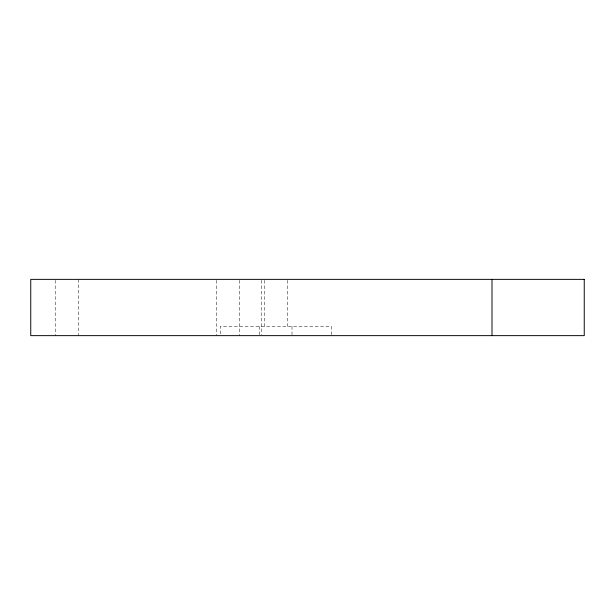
<?xml version="1.0" encoding="UTF-8"?>
<svg xmlns="http://www.w3.org/2000/svg" width="615" height="615" viewBox="0 0 615 615"><rect width="100%" height="100%" fill="white"/><g stroke="black" fill="none" stroke-linecap="round" stroke-linejoin="round"><path stroke-width="0.46" stroke-dasharray="3.08 2.31" d="M331.485 334.714L331.485 326.411L220.262 326.411L220.262 334.714M292.017 326.411L292.017 334.714M287.405 280.325L287.405 326.411M264.342 280.325L264.342 326.411M261.375 280.317L261.375 334.683M259.73 326.411L259.73 334.714M239.719 280.317L239.719 335.636M216.657 280.317L216.657 335.636M78.282 279.364L78.282 335.636M55.219 280.317L55.219 335.636"/><path stroke-width="0.92" d="M492 279.364L492 335.636M584.25 279.364L30.75 279.364L30.75 335.636L584.25 335.636L584.25 279.364"/></g></svg>
